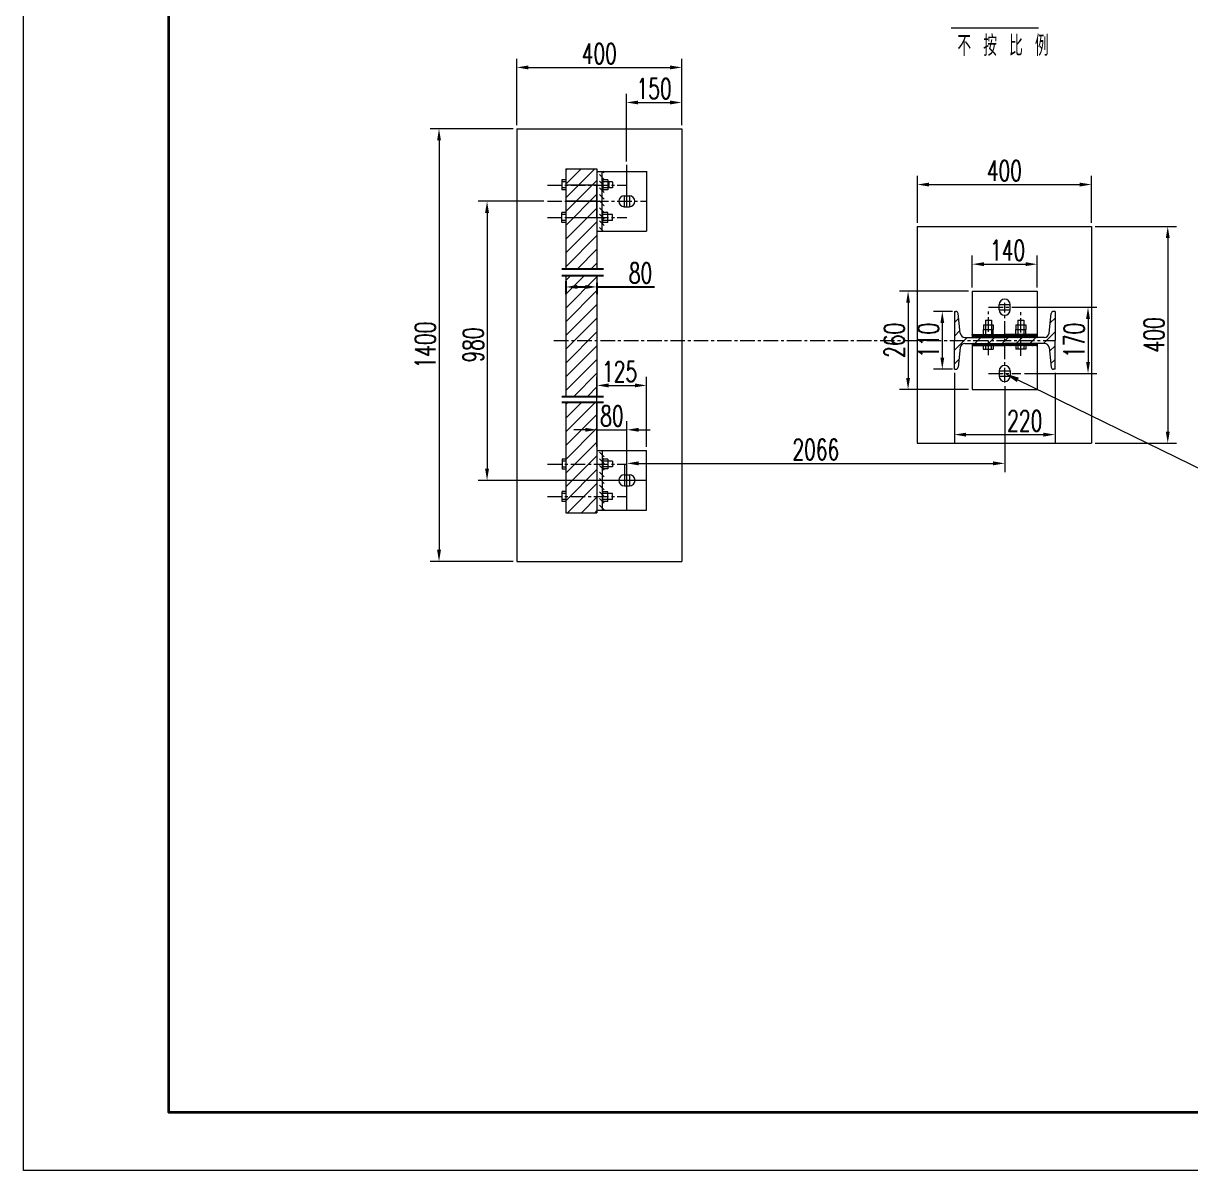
# Model space of a CAD drawing. Header units: millimetres. Extents: x 3265 to 3871, y 967 to 1387.
# Drawn here: x 3265.2 to 3465.6, y 967.1 to 1164 of the extents above; entities that cross this region are included whole.
import ezdxf

# ---------------------------------------------------------------- set-up
doc = ezdxf.new("R2010")
doc.units = ezdxf.units.MM
doc.linetypes.add('CENTERX2', pattern=[4, 2.5, -0.5, 0.5, -0.5])
doc.linetypes.add('DIVIDE', pattern=[31.75, 12.7, -6.35, 0, -6.35, 0, -6.35])
doc.layers.get('DEFPOINTS').update_dxf_attribs({"lineweight": 18})
for name, color, linetype, lineweight, true_color in [('1', 1, 'Continuous', 18, 0xff0000), ('2', 2, 'Continuous', 18, 0xffff00), ('3', 3, 'CENTERX2', 18, 0x00ff00)]:
    doc.layers.add(name, color=color, linetype=linetype, lineweight=lineweight, true_color=true_color)
doc.layers.add('6', color=8, linetype='Continuous')
doc.layers.add('中心线', color=2, linetype='Continuous', lineweight=25)
doc.layers.add('粗实线层', color=7, linetype='Continuous', lineweight=35)
doc.styles.add('HZ', font='txt.shx', dxfattribs={"width": 0.67, "bigfont": 'hztxt.shx'})
doc.styles.get("Standard").update_dxf_attribs({"font": 'arial.ttf'})
doc.dimstyles.new('ISO-25', dxfattribs={"dimtxt": 2.5, "dimasz": 2.5, "dimexe": 1.25, "dimexo": 0.625, "dimtad": 1, "dimtxsty": 'Standard', "dimcen": 2.5, "dimadec": 0, "dimazin": 0, "dimtfac": 1, "dimtmove": 0, "dimatfit": 3, "dimfxl": 0, "dimarcsym": 0})
doc.dimstyles.new('STANDARD$0', dxfattribs={"dimtxt": 3.5, "dimasz": 2.5, "dimexe": 1.25, "dimexo": 0.625, "dimtad": 1, "dimdec": 4, "dimdsep": 46, "dimtxsty": 'HZ', "dimcen": 2.5, "dimdle": 5, "dimadec": 0, "dimazin": 0, "dimtfac": 1, "dimtmove": 0, "dimatfit": 3, "dimfxl": 0, "dimtolj": 1, "dimlwd": -1, "dimlwe": -1, "dimarcsym": 0})

# ---------------------------------------------------------------- blocks, each defined once
blk = doc.blocks.new('*D32')
at = {"layer": '2', "color": 0, "transparency": 16777216}
for p, q in [((3418.71, 1129.72), (3418.71, 1137.8)), ((3420.71, 1136.3), (3446.6, 1136.3)), ((3448.6, 1129.72), (3448.6, 1137.8))]:
    blk.add_line(p, q, dxfattribs=at)
for points in [[(3420.71, 1136.63), (3420.71, 1135.96), (3418.71, 1136.3)], [(3446.6, 1136.63), (3446.6, 1135.96), (3448.6, 1136.3)]]:
    blk.add_solid(points, dxfattribs=at)
at = {"layer": 'DEFPOINTS', "color": 0, "transparency": 16777216}
for p in [(3448.6, 1136.3), (3418.71, 1129.1), (3448.6, 1129.1)]:
    blk.add_point(p, dxfattribs=at)
at = {"layer": '2', "color": 0, "transparency": 16777216, "insert": (3433.65, 1138.67), "char_height": 3.5, "attachment_point": 5, "style": 'HZ'}
blk.add_mtext('\\A1;400', dxfattribs=at)
blk = doc.blocks.new('*D33')
at = {"layer": '2', "color": 0, "lineweight": -2, "transparency": 16777216}
for p, q in [((3358.36, 1119.73), (3358.36, 1117.47)), ((3360.36, 1118.72), (3361.71, 1118.72)), ((3363.71, 1119.41), (3363.71, 1117.47)), ((3363.71, 1118.72), (3373.57, 1118.72))]:
    blk.add_line(p, q, dxfattribs=at)
at = {"layer": '2', "color": 0, "transparency": 16777216}
for points in [[(3360.36, 1119.06), (3360.36, 1118.39), (3358.36, 1118.72)], [(3361.71, 1119.06), (3361.71, 1118.39), (3363.71, 1118.72)]]:
    blk.add_solid(points, dxfattribs=at)
at = {"layer": 'DEFPOINTS', "color": 0, "transparency": 16777216}
for p in [(3358.36, 1120.35), (3363.71, 1120.04), (3363.71, 1118.72)]:
    blk.add_point(p, dxfattribs=at)
at = {"layer": '2', "color": 2, "transparency": 16777216, "insert": (3371.19, 1121.1), "char_height": 3.5, "attachment_point": 5, "style": 'HZ'}
blk.add_mtext('80', dxfattribs=at)
blk = doc.blocks.new('*D34')
at = {"layer": '2', "color": 0, "transparency": 16777216}
for p, q in [((3449.22, 1129.1), (3463.2, 1129.1)), ((3461.7, 1127.1), (3461.7, 1093.89)), ((3449.22, 1091.89), (3463.2, 1091.89))]:
    blk.add_line(p, q, dxfattribs=at)
for points in [[(3461.37, 1127.1), (3462.04, 1127.1), (3461.7, 1129.1)], [(3461.37, 1093.89), (3462.04, 1093.89), (3461.7, 1091.89)]]:
    blk.add_solid(points, dxfattribs=at)
at = {"layer": 'DEFPOINTS', "color": 0, "transparency": 16777216}
for p in [(3448.6, 1129.1), (3448.6, 1091.89), (3461.7, 1091.89)]:
    blk.add_point(p, dxfattribs=at)
at = {"layer": '2', "color": 0, "transparency": 16777216, "insert": (3459.33, 1110.5), "char_height": 3.5, "attachment_point": 5, "rotation": 90, "style": 'HZ'}
blk.add_mtext('\\A1;400', dxfattribs=at)
blk = doc.blocks.new('*D35')
at = {"layer": '2', "color": 0, "transparency": 16777216}
for p, q in [((3349.94, 1146.5), (3349.94, 1157.9)), ((3351.94, 1156.4), (3376.26, 1156.4)), ((3378.26, 1146.5), (3378.26, 1157.9))]:
    blk.add_line(p, q, dxfattribs=at)
for points in [[(3351.94, 1156.73), (3351.94, 1156.06), (3349.94, 1156.4)], [(3376.26, 1156.73), (3376.26, 1156.06), (3378.26, 1156.4)]]:
    blk.add_solid(points, dxfattribs=at)
at = {"layer": 'DEFPOINTS', "color": 0, "transparency": 16777216}
for p in [(3378.26, 1156.4), (3349.94, 1145.87), (3378.26, 1145.87)]:
    blk.add_point(p, dxfattribs=at)
at = {"layer": '2', "color": 0, "transparency": 16777216, "insert": (3364.1, 1158.77), "char_height": 3.5, "attachment_point": 5, "style": 'HZ'}
blk.add_mtext('\\A1;400', dxfattribs=at)
blk = doc.blocks.new('*D36')
at = {"layer": '2', "color": 0, "transparency": 16777216}
for p, q in [((3368.77, 1140.28), (3368.77, 1151.88)), ((3370.77, 1150.38), (3376.26, 1150.38)), ((3378.26, 1146.5), (3378.26, 1151.88))]:
    blk.add_line(p, q, dxfattribs=at)
for points in [[(3370.77, 1150.71), (3370.77, 1150.05), (3368.77, 1150.38)], [(3376.26, 1150.71), (3376.26, 1150.05), (3378.26, 1150.38)]]:
    blk.add_solid(points, dxfattribs=at)
at = {"layer": 'DEFPOINTS', "color": 0, "transparency": 16777216}
for p in [(3378.26, 1150.38), (3378.26, 1145.87), (3368.77, 1139.66)]:
    blk.add_point(p, dxfattribs=at)
at = {"layer": '2', "color": 0, "transparency": 16777216, "insert": (3373.52, 1152.75), "char_height": 3.5, "attachment_point": 5, "style": 'HZ'}
blk.add_mtext('\\A1;150', dxfattribs=at)
blk = doc.blocks.new('*D37')
at = {"layer": '2', "color": 0, "transparency": 16777216}
for p, q in [((3349.32, 1145.87), (3335.09, 1145.87)), ((3336.59, 1143.87), (3336.59, 1073.62)), ((3349.32, 1071.62), (3335.09, 1071.62))]:
    blk.add_line(p, q, dxfattribs=at)
for points in [[(3336.26, 1143.87), (3336.93, 1143.87), (3336.59, 1145.87)], [(3336.26, 1073.62), (3336.93, 1073.62), (3336.59, 1071.62)]]:
    blk.add_solid(points, dxfattribs=at)
at = {"layer": 'DEFPOINTS', "color": 0, "transparency": 16777216}
for p in [(3349.94, 1145.87), (3336.59, 1071.62), (3349.94, 1071.62)]:
    blk.add_point(p, dxfattribs=at)
at = {"layer": '2', "color": 0, "transparency": 16777216, "insert": (3334.22, 1108.75), "char_height": 3.5, "attachment_point": 5, "rotation": 90, "style": 'HZ'}
blk.add_mtext('\\A1;1400', dxfattribs=at)
blk = doc.blocks.new('*D38')
at = {"layer": '2', "color": 0, "transparency": 16777216}
for p, q in [((3363.71, 1091.35), (3363.71, 1103.32)), ((3372.22, 1091.29), (3372.22, 1103.32)), ((3365.71, 1101.82), (3370.22, 1101.82))]:
    blk.add_line(p, q, dxfattribs=at)
for points in [[(3365.71, 1102.16), (3365.71, 1101.49), (3363.71, 1101.82)], [(3370.22, 1102.16), (3370.22, 1101.49), (3372.22, 1101.82)]]:
    blk.add_solid(points, dxfattribs=at)
at = {"layer": 'DEFPOINTS', "color": 0, "transparency": 16777216}
for p in [(3372.22, 1101.82), (3363.71, 1090.72), (3372.22, 1090.67)]:
    blk.add_point(p, dxfattribs=at)
at = {"layer": '2', "color": 0, "transparency": 16777216, "insert": (3367.59, 1104.2), "char_height": 3.5, "attachment_point": 5, "style": 'HZ'}
blk.add_mtext('\\A1;125', dxfattribs=at)
blk = doc.blocks.new('*D39')
at = {"layer": '2', "color": 0, "transparency": 16777216}
for p, q in [((3361.71, 1094.21), (3359.71, 1094.21)), ((3363.71, 1091.29), (3363.71, 1095.71)), ((3363.71, 1094.21), (3368.85, 1094.21)), ((3368.85, 1088.94), (3368.85, 1095.71)), ((3370.85, 1094.21), (3372.85, 1094.21))]:
    blk.add_line(p, q, dxfattribs=at)
for points in [[(3361.71, 1094.54), (3361.71, 1093.88), (3363.71, 1094.21)], [(3370.85, 1094.54), (3370.85, 1093.88), (3368.85, 1094.21)]]:
    blk.add_solid(points, dxfattribs=at)
at = {"layer": 'DEFPOINTS', "color": 0, "transparency": 16777216}
for p in [(3368.85, 1094.21), (3363.71, 1090.67), (3368.85, 1088.31)]:
    blk.add_point(p, dxfattribs=at)
at = {"layer": '2', "color": 0, "transparency": 16777216, "insert": (3366.28, 1096.58), "char_height": 3.5, "attachment_point": 5, "style": 'HZ'}
blk.add_mtext('\\A1;80', dxfattribs=at)
blk = doc.blocks.new('*D40')
at = {"layer": '2', "color": 0, "transparency": 16777216}
for p, q in [((3428.14, 1118.64), (3428.14, 1124.13)), ((3430.14, 1122.63), (3437.28, 1122.63)), ((3439.28, 1118.64), (3439.28, 1124.13))]:
    blk.add_line(p, q, dxfattribs=at)
for points in [[(3430.14, 1122.97), (3430.14, 1122.3), (3428.14, 1122.63)], [(3437.28, 1122.97), (3437.28, 1122.3), (3439.28, 1122.63)]]:
    blk.add_solid(points, dxfattribs=at)
at = {"layer": 'DEFPOINTS', "color": 0, "transparency": 16777216}
for p in [(3439.28, 1122.63), (3428.14, 1118.01), (3439.28, 1118.01)]:
    blk.add_point(p, dxfattribs=at)
at = {"layer": '2', "color": 0, "transparency": 16777216, "insert": (3434.2, 1125.01), "char_height": 3.5, "attachment_point": 5, "style": 'HZ'}
blk.add_mtext('\\A1;140', dxfattribs=at)
blk = doc.blocks.new('*D41')
at = {"layer": '2', "color": 0, "transparency": 16777216}
for p, q in [((3425.07, 1103.97), (3425.07, 1091.88)), ((3442.35, 1103.97), (3442.35, 1091.88)), ((3427.07, 1093.38), (3440.35, 1093.38))]:
    blk.add_line(p, q, dxfattribs=at)
for points in [[(3427.07, 1093.71), (3427.07, 1093.04), (3425.07, 1093.38)], [(3440.35, 1093.71), (3440.35, 1093.04), (3442.35, 1093.38)]]:
    blk.add_solid(points, dxfattribs=at)
at = {"layer": 'DEFPOINTS', "color": 0, "transparency": 16777216}
for p in [(3425.07, 1104.6), (3442.35, 1104.6), (3442.35, 1093.38)]:
    blk.add_point(p, dxfattribs=at)
at = {"layer": '2', "color": 0, "transparency": 16777216, "insert": (3437.16, 1095.75), "char_height": 3.5, "attachment_point": 5, "style": 'HZ'}
blk.add_mtext('\\A1;220', dxfattribs=at)
blk = doc.blocks.new('*D42')
at = {"layer": '2', "color": 0, "transparency": 16777216}
for p, q in [((3424.75, 1114.52), (3421.5, 1114.52)), ((3423, 1112.52), (3423, 1106.6)), ((3424.75, 1104.6), (3421.5, 1104.6))]:
    blk.add_line(p, q, dxfattribs=at)
for points in [[(3422.67, 1112.52), (3423.33, 1112.52), (3423, 1114.52)], [(3422.67, 1106.6), (3423.33, 1106.6), (3423, 1104.6)]]:
    blk.add_solid(points, dxfattribs=at)
at = {"layer": 'DEFPOINTS', "color": 0, "transparency": 16777216}
for p in [(3425.38, 1114.52), (3423, 1104.6), (3425.38, 1104.6)]:
    blk.add_point(p, dxfattribs=at)
at = {"layer": '2', "color": 0, "transparency": 16777216, "insert": (3420.63, 1109.56), "char_height": 3.5, "attachment_point": 5, "rotation": 90, "style": 'HZ'}
blk.add_mtext('\\A1;110', dxfattribs=at)
blk = doc.blocks.new('*D29')
at = {"layer": '2', "color": 0, "transparency": 16777216}
for p, q in [((3354.57, 1133.43), (3343.34, 1133.43)), ((3344.84, 1131.43), (3344.84, 1087.53)), ((3371.6, 1085.53), (3343.34, 1085.53))]:
    blk.add_line(p, q, dxfattribs=at)
for points in [[(3344.5, 1131.43), (3345.17, 1131.43), (3344.84, 1133.43)], [(3344.5, 1087.53), (3345.17, 1087.53), (3344.84, 1085.53)]]:
    blk.add_solid(points, dxfattribs=at)
at = {"layer": 'DEFPOINTS', "color": 0, "transparency": 16777216}
for p in [(3355.2, 1133.43), (3344.84, 1085.53), (3372.22, 1085.53)]:
    blk.add_point(p, dxfattribs=at)
at = {"layer": '2', "color": 0, "transparency": 16777216, "insert": (3342.46, 1108.76), "char_height": 3.5, "attachment_point": 5, "rotation": 90, "style": 'HZ'}
blk.add_mtext('\\A1;980', dxfattribs=at)
blk = doc.blocks.new('*X2')
at = {"color": 0}
for p, q in [((1405.11, 1142.6), (1403.21, 1144.5)), ((1405.11, 1145.25), (1404.52, 1145.84)), ((1404.72, 1140.34), (1403.21, 1141.84)), ((1405.11, 1137.3), (1403.21, 1139.19)), ((1405.11, 1139.95), (1404.72, 1140.34)), ((1405.11, 1134.65), (1403.21, 1136.54)), ((1403.27, 1133.84), (1403.21, 1133.89)), ((1405.11, 1129.34), (1403.21, 1131.24)), ((1405.11, 1132), (1403.27, 1133.84)), ((1404.46, 1127.34), (1403.21, 1128.59)), ((1405.11, 1124.04), (1403.21, 1125.93)), ((1405.11, 1126.69), (1404.46, 1127.34)), ((1404.66, 1121.84), (1403.21, 1123.28)), ((1405.11, 1031.23), (1403.21, 1033.13)), ((1405.11, 1028.58), (1403.21, 1030.48)), ((1405.11, 1025.93), (1403.21, 1027.82)), ((1405.11, 1023.28), (1403.21, 1025.17)), ((1403.9, 1021.84), (1403.21, 1022.52)), ((1405.11, 1020.63), (1403.9, 1021.84)), ((1405.11, 1017.98), (1403.21, 1019.87)), ((1405.09, 1015.34), (1403.21, 1017.22)), ((1405.11, 1012.67), (1403.21, 1014.57)), ((1405.11, 1015.32), (1405.09, 1015.34)), ((1405.11, 1010.02), (1403.21, 1011.91))]:
    blk.add_line(p, q, dxfattribs=at)

msp = doc.modelspace()

# ---------------------------------------------------------------- hatches: boundary and pattern name
at = {"layer": '2'}
h = msp.add_hatch(dxfattribs=at)
h.set_pattern_fill('ANSI31', color=256, scale=13.365, style=0)
h.set_pattern_definition([(45, (3153.5656, -167.0428), (-1.1813103, 1.1813103), [])])
h.paths.add_polyline_path([(3363.70764, 1138.99441), (3358.36323, 1138.99441), (3358.36323, 1136.21449), (3363.70764, 1136.21449)])
h.paths.add_polyline_path([(3363.70764, 1136.21449), (3358.36323, 1136.21449), (3358.36323, 1133.43457), (3363.70764, 1133.43457)])
h.paths.add_polyline_path([(3363.70764, 1133.43457), (3358.36323, 1133.43457), (3358.36323, 1130.65465), (3363.70764, 1130.65465)])
h.paths.add_polyline_path([(3363.70764, 1130.65465), (3358.36323, 1130.65465), (3358.36323, 1121.81805), (3363.70764, 1121.81805)])
h.paths.add_polyline_path([(3363.70764, 1120.68964), (3358.36323, 1120.68964), (3358.36323, 1110.6934), (3358.36323, 1109.5572), (3363.70764, 1109.5572)])
h.paths.add_polyline_path([(3363.70764, 1109.5572), (3358.36323, 1109.5572), (3358.36323, 1108.73505), (3358.36323, 1099.94485), (3363.70764, 1099.94485)])
h.paths.add_polyline_path([(3363.70764, 1098.94715), (3358.36323, 1098.94715), (3358.36323, 1088.31433), (3363.70764, 1088.31433)])
h.paths.add_polyline_path([(3363.70764, 1088.31433), (3358.36323, 1088.31433), (3358.36323, 1085.53441), (3363.70764, 1085.53441)])
h.paths.add_polyline_path([(3363.70764, 1085.53441), (3358.36323, 1085.53441), (3358.36323, 1082.75449), (3363.70764, 1082.75449)])
h.paths.add_polyline_path([(3363.70764, 1082.75449), (3358.36323, 1082.75449), (3358.36323, 1079.97457), (3363.70764, 1079.97457)])
h = msp.add_hatch(dxfattribs=at)
h.set_pattern_fill('ANSI31', color=256, scale=13.365, style=0)
h.set_pattern_definition([(45, (3154.2384, -167.0428), (-1.1813103, 1.1813103), [])])
h.paths.add_polyline_path([(3425.72363, 1114.15446, 0.383864035), (3425.31956, 1114.51829), (3425.06602, 1114.51829), (3425.06602, 1109.5572), (3430.92306, 1109.5572), (3430.92306, 1110.07042), (3430.0459, 1110.07042), (3426.88454, 1110.07042, -0.383864035), (3426.0764, 1110.79807)])
h.paths.add_polyline_path([(3426.88454, 1109.04399), (3430.92306, 1109.04399), (3430.92306, 1109.5572), (3425.06602, 1109.5572), (3425.06602, 1104.59611), (3425.31956, 1104.59611, 0.383864035), (3425.72363, 1104.95994), (3426.0764, 1108.31633, -0.383864035)])
h.paths.add_polyline_path([(3433.70872, 1110.07042), (3433.70298, 1110.07042), (3430.92306, 1110.07042), (3430.92306, 1109.5572), (3433.70872, 1109.5572)])
h.paths.add_polyline_path([(3433.70872, 1109.5572), (3430.92306, 1109.5572), (3430.92306, 1109.04399), (3433.70872, 1109.04399)])
h.paths.add_polyline_path([(3436.4829, 1109.5572), (3433.70872, 1109.5572), (3433.70872, 1109.04399), (3436.4829, 1109.04399)])
h.paths.add_polyline_path([(3436.4829, 1110.07042), (3435.60574, 1110.07042), (3433.70872, 1110.07042), (3433.70872, 1109.5572), (3436.4829, 1109.5572)])
h.paths.add_polyline_path([(3442.35142, 1114.51829), (3442.09788, 1114.51829, 0.383864035), (3441.69381, 1114.15446), (3441.34104, 1110.79807, -0.383864035), (3440.5329, 1110.07042), (3436.4829, 1110.07042), (3436.4829, 1109.5572), (3442.35142, 1109.5572)])
h.paths.add_polyline_path([(3442.35142, 1109.5572), (3436.4829, 1109.5572), (3436.4829, 1109.04399), (3440.5329, 1109.04399, -0.383864035), (3441.34104, 1108.31633), (3441.69381, 1104.95994, 0.383864035), (3442.09788, 1104.59611), (3442.35142, 1104.59611)])
at = {"layer": '中心线'}
h = msp.add_hatch(dxfattribs=at)
h.set_pattern_fill('ANSI31', color=256, scale=0.891, style=0)
h.set_pattern_definition([(45, (6693.15777, 2903.9429), (-0.0787540178, 0.0787540178), [])])
h.paths.add_polyline_path([(3430.92306, 1110.58363), (3428.13997, 1110.58363), (3428.13997, 1110.07042), (3430.92306, 1110.07042)])
h.paths.add_polyline_path([(3433.70872, 1110.58363), (3433.68118, 1110.58363), (3430.92306, 1110.58363), (3430.92306, 1110.07042), (3433.70872, 1110.07042)])
h.paths.add_polyline_path([(3430.92306, 1109.04399), (3428.13997, 1109.04399), (3428.13997, 1108.69857), (3430.92306, 1108.69857)])
h.paths.add_polyline_path([(3433.70872, 1109.04399), (3430.92306, 1109.04399), (3430.92306, 1108.69857), (3433.70872, 1108.69857)])
h = msp.add_hatch(dxfattribs=at)
h.set_pattern_fill('ANSI31', color=256, scale=0.891, style=0)
h.set_pattern_definition([(45, (6698.72652, 2903.9429), (-0.0787540178, 0.0787540178), [])])
h.paths.add_polyline_path([(3436.49181, 1110.58363), (3433.70872, 1110.58363), (3433.70872, 1110.07042), (3436.49181, 1110.07042)])
h.paths.add_polyline_path([(3439.27747, 1110.58363), (3439.24993, 1110.58363), (3436.49181, 1110.58363), (3436.49181, 1110.07042), (3439.27747, 1110.07042)])
h.paths.add_polyline_path([(3436.49181, 1109.04399), (3433.70872, 1109.04399), (3433.70872, 1108.69857), (3436.49181, 1108.69857)])
h.paths.add_polyline_path([(3439.27747, 1109.04399), (3436.49181, 1109.04399), (3436.49181, 1108.69857), (3439.27747, 1108.69857)])

# ---------------------------------------------------------------- linework, layer by layer
at = {"layer": '1'}
for p, q in [((3349.94287, 1145.87177), (3378.26415, 1145.87177)), ((3349.94287, 1145.87177), (3349.94287, 1071.62123)), ((3378.26415, 1145.87177), (3378.26415, 1071.62123)), ((3358.36323, 1138.99441), (3358.36323, 1121.81805)), ((3358.36323, 1138.99441), (3363.70764, 1138.99441)), ((3363.70764, 1138.99441), (3363.70764, 1121.81805)), ((3363.70764, 1138.55817), (3372.22014, 1138.55817)), ((3364.57669, 1128.30241), (3364.57669, 1138.56673)), ((3372.22014, 1138.56673), (3372.22014, 1128.30241)), ((3364.73814, 1137.26272), (3364.73814, 1135.20985)), ((3365.75831, 1136.7495), (3365.75831, 1135.72307)), ((3366.36332, 1136.7495), (3366.36332, 1135.72307)), ((3368.3891, 1134.36972), (3369.2801, 1134.36972)), ((3368.40687, 1132.49941), (3369.29787, 1132.49941)), ((3364.73814, 1129.60642), (3364.73814, 1131.65928)), ((3366.36332, 1130.11963), (3366.36332, 1131.14606)), ((3363.70764, 1128.30241), (3372.22014, 1128.30241)), ((3418.70597, 1129.09965), (3448.59569, 1129.09965)), ((3418.70597, 1129.09965), (3418.70597, 1091.89133)), ((3448.59569, 1129.09965), (3448.59569, 1091.89133)), ((3358.36323, 1120.68964), (3358.36323, 1110.6934)), ((3363.70764, 1120.68964), (3363.70764, 1109.5572)), ((3428.13997, 1118.01025), (3428.13997, 1110.07042)), ((3428.13997, 1118.01025), (3439.27747, 1118.01025)), ((3439.27747, 1118.01025), (3439.27747, 1110.07042)), ((3425.06602, 1114.51829), (3425.06602, 1109.5572)), ((3425.06602, 1114.51829), (3425.31956, 1114.51829)), ((3432.76782, 1114.80199), (3432.76782, 1115.69299)), ((3434.63814, 1114.80199), (3434.63814, 1115.69299)), ((3442.35142, 1114.51829), (3442.09788, 1114.51829)), ((3442.35142, 1114.51829), (3442.35142, 1109.5572)), ((3426.0764, 1110.79807), (3425.72363, 1114.15446)), ((3430.38805, 1113.02141), (3431.41448, 1113.02141)), ((3435.94789, 1113.02141), (3436.97432, 1113.02141)), ((3441.34104, 1110.79807), (3441.69381, 1114.15446)), ((3358.36323, 1110.6934), (3358.36323, 1108.73505)), ((3428.13997, 1110.58363), (3433.68118, 1110.58363)), ((3430.0459, 1111.39623), (3431.75662, 1111.39623)), ((3439.27747, 1110.58363), (3433.68118, 1110.58363)), ((3435.60574, 1111.39623), (3437.31646, 1111.39623)), ((3358.36323, 1108.9114), (3358.36323, 1099.94485)), ((3363.70764, 1109.5572), (3363.70764, 1099.94485)), ((3425.06602, 1104.59611), (3425.06602, 1109.5572)), ((3426.0764, 1108.31633), (3425.72363, 1104.95994)), ((3426.88454, 1110.07042), (3433.70298, 1110.07042)), ((3426.88454, 1109.04399), (3433.70298, 1109.04399)), ((3428.13997, 1109.04399), (3428.13997, 1101.10416)), ((3428.13997, 1108.69857), (3433.70298, 1108.69857)), ((3440.5329, 1110.07042), (3433.70298, 1110.07042)), ((3440.5329, 1109.04399), (3433.70298, 1109.04399)), ((3439.27747, 1108.69857), (3433.70298, 1108.69857)), ((3439.27747, 1109.04399), (3439.27747, 1101.10416)), ((3441.34104, 1108.31633), (3441.69381, 1104.95994)), ((3442.35142, 1104.59611), (3442.35142, 1109.5572)), ((3425.06602, 1104.59611), (3425.31956, 1104.59611)), ((3432.76782, 1104.31242), (3432.76782, 1103.42142)), ((3434.63814, 1104.31242), (3434.63814, 1103.42142)), ((3442.35142, 1104.59611), (3442.09788, 1104.59611)), ((3428.13997, 1101.10416), (3439.27747, 1101.10416)), ((3358.36323, 1098.94715), (3358.36323, 1079.97457)), ((3363.70764, 1098.94715), (3363.70764, 1079.97457)), ((3363.70764, 1090.66657), (3372.22014, 1090.66657)), ((3364.57669, 1090.66657), (3364.57669, 1080.40225)), ((3372.22014, 1080.40225), (3372.22014, 1090.66657)), ((3418.70597, 1091.89133), (3448.59569, 1091.89133)), ((3364.73814, 1089.36256), (3364.73814, 1087.30969)), ((3366.36332, 1088.84934), (3366.36332, 1087.82291)), ((3368.40687, 1086.46956), (3369.29787, 1086.46956)), ((3368.40687, 1084.59925), (3369.29787, 1084.59925)), ((3364.73814, 1081.70626), (3364.73814, 1083.75912)), ((3366.36332, 1082.21947), (3366.36332, 1083.2459)), ((3363.70764, 1080.40225), (3372.22014, 1080.40225)), ((3358.36323, 1079.97457), (3363.70764, 1079.97457)), ((3349.94287, 1071.62123), (3378.26415, 1071.62123))]:
    msp.add_line(p, q, dxfattribs=at)
at = {"layer": '1', "color": 1}
for p, q in [((3357.67482, 1137.08425), (3357.67482, 1135.37353)), ((3364.73814, 1137.26272), (3364.56707, 1137.26272)), ((3365.55073, 1137.09164), (3365.55073, 1135.38092)), ((3364.73814, 1135.20985), (3364.56707, 1135.20985)), ((3357.67482, 1129.78488), (3357.67482, 1131.4956)), ((3364.73814, 1131.65928), (3364.56707, 1131.65928)), ((3365.55073, 1129.77749), (3365.55073, 1131.48821)), ((3364.73814, 1129.60642), (3364.56707, 1129.60642)), ((3430.0459, 1112.20882), (3431.75662, 1112.20882)), ((3430.0459, 1110.58363), (3431.75662, 1110.58363)), ((3435.60574, 1112.20882), (3437.31646, 1112.20882)), ((3435.60574, 1110.58363), (3437.31646, 1110.58363)), ((3430.03994, 1108.03149), (3431.75066, 1108.03149)), ((3437.33931, 1108.03149), (3435.62859, 1108.03149)), ((3357.73428, 1089.18409), (3357.73428, 1087.47337)), ((3364.73814, 1089.36256), (3364.56707, 1089.36256)), ((3365.55073, 1089.19148), (3365.55073, 1087.48076)), ((3364.73814, 1087.30969), (3364.56707, 1087.30969)), ((3357.73428, 1081.88472), (3357.73428, 1083.59544)), ((3364.73814, 1083.75912), (3364.56707, 1083.75912)), ((3365.55073, 1081.87733), (3365.55073, 1083.58805)), ((3364.73814, 1081.70626), (3364.56707, 1081.70626))]:
    msp.add_line(p, q, dxfattribs=at)
at = {"layer": '1'}
for centre, radius, start, end in [((3368.3891, 1133.42883), 0.9409, 90, 270), ((3369.2801, 1133.42883), 0.9409, 270, 90), ((3433.70872, 1115.69299), 0.9409, 0, 180), ((3425.31956, 1114.11199), 0.4063, 6, 90), ((3433.70872, 1114.80199), 0.9409, 180, 0), ((3442.09788, 1114.11199), 0.4063, 90, 174), ((3426.88454, 1110.88301), 0.81259, 186, 270), ((3440.5329, 1110.88301), 0.81259, 270, 354), ((3426.88454, 1108.23139), 0.81259, 90, 174), ((3440.5329, 1108.23139), 0.81259, 6, 90), ((3425.31956, 1105.00241), 0.4063, 270, 354), ((3433.70872, 1104.31242), 0.9409, 0, 180), ((3442.09788, 1105.00241), 0.4063, 186, 270), ((3433.70872, 1103.42142), 0.9409, 180, 0), ((3368.40687, 1085.52867), 0.9409, 90, 270), ((3369.29787, 1085.52867), 0.9409, 270, 90)]:
    msp.add_arc(centre, radius, start, end, dxfattribs=at)
at = {"layer": '2'}
for p, q in [((3424.53448, 1163.20876), (3439.53065, 1163.20876)), ((3368.76724, 1139.65632), (3368.76724, 1132.49941)), ((3427.51497, 1118.01025), (3415.62166, 1118.01025)), ((3417.12166, 1116.01025), (3417.12166, 1103.10416)), ((3435.26314, 1115.24749), (3449.51014, 1115.24749)), ((3448.01014, 1113.24749), (3448.01014, 1105.86692)), ((3435.96288, 1102.78583), (3468.06419, 1087.12837)), ((3437.1079, 1103.86692), (3449.51014, 1103.86692)), ((3427.51497, 1101.10416), (3415.62166, 1101.10416)), ((3433.70872, 1101.7137), (3433.70872, 1086.94553)), ((3368.85237, 1081.02725), (3368.85237, 1089.94553)), ((3370.85237, 1088.44553), (3431.70872, 1088.44553))]:
    msp.add_line(p, q, dxfattribs=at)
at = {"layer": '2', "color": 1, "lineweight": 0}
for p, q in [((3358.36323, 1136.21449), (3358.36323, 1133.43457)), ((3363.70764, 1133.43457), (3363.70764, 1136.21449)), ((3358.36323, 1133.43457), (3358.36323, 1130.65465)), ((3363.70764, 1130.65465), (3363.70764, 1133.43457))]:
    msp.add_line(p, q, dxfattribs=at)
at = {"layer": '2', "color": 3, "lineweight": 0}
for p, q in [((3363.70764, 1136.21449), (3358.36323, 1136.21449)), ((3363.70764, 1133.43457), (3358.36323, 1133.43457)), ((3358.36323, 1133.43457), (3363.70764, 1133.43457)), ((3358.36323, 1130.65465), (3363.70764, 1130.65465))]:
    msp.add_line(p, q, dxfattribs=at)
at = {"layer": '2', "ltscale": 0.5}
msp.add_lwpolyline([(3265.22894, 1387.0587), (3859.22894, 1387.0587), (3859.22894, 967.0587), (3265.22894, 967.0587)], close=True, dxfattribs=at)
at = {"layer": '2'}
for points in [[(3416.78833, 1116.01025), (3417.455, 1116.01025), (3417.12166, 1118.01025)], [(3447.67681, 1113.24749), (3448.34348, 1113.24749), (3448.01014, 1115.24749)], [(3447.67681, 1105.86692), (3448.34348, 1105.86692), (3448.01014, 1103.86692)], [(3416.78833, 1103.10416), (3417.455, 1103.10416), (3417.12166, 1101.10416)], [(3436.14306, 1103.16152), (3435.7827, 1102.41014), (3433.70872, 1103.86692)], [(3370.85237, 1088.77886), (3370.85237, 1088.11219), (3368.85237, 1088.44553)], [(3431.70872, 1088.77886), (3431.70872, 1088.11219), (3433.70872, 1088.44553)]]:
    msp.add_solid(points, dxfattribs=at)
at = {"layer": '3', "color": 1}
for p, q in [((3358.31634, 1137.08425), (3357.67482, 1137.08425)), ((3358.31634, 1136.73884), (3357.67664, 1136.73884)), ((3365.55073, 1137.09164), (3364.73814, 1137.09164)), ((3366.36332, 1136.7495), (3364.73814, 1136.7495)), ((3358.31634, 1135.37353), (3357.67482, 1135.37353)), ((3358.31634, 1135.71241), (3357.67664, 1135.71241)), ((3366.36332, 1135.72307), (3364.73814, 1135.72307)), ((3365.55073, 1135.38092), (3364.73814, 1135.38092)), ((3358.31634, 1131.4956), (3357.67482, 1131.4956)), ((3358.31634, 1131.15672), (3357.67664, 1131.15672)), ((3365.55073, 1131.48821), (3364.73814, 1131.48821)), ((3366.36332, 1131.14606), (3364.73814, 1131.14606)), ((3358.31634, 1129.78488), (3357.67482, 1129.78488)), ((3358.31634, 1130.13029), (3357.67664, 1130.13029)), ((3366.36332, 1130.11963), (3364.73814, 1130.11963)), ((3365.55073, 1129.77749), (3364.73814, 1129.77749)), ((3430.38805, 1113.02141), (3430.38805, 1110.58363)), ((3431.41448, 1113.02141), (3431.41448, 1110.58363)), ((3435.94789, 1113.02141), (3435.94789, 1110.58363)), ((3436.97432, 1113.02141), (3436.97432, 1110.58363)), ((3430.0459, 1112.20882), (3430.0459, 1111.39623)), ((3430.0459, 1110.58363), (3430.0459, 1111.39623)), ((3431.75662, 1112.20882), (3431.75662, 1111.39623)), ((3431.75662, 1110.58363), (3431.75662, 1111.39623)), ((3435.60574, 1112.20882), (3435.60574, 1111.39623)), ((3435.60574, 1110.58363), (3435.60574, 1111.39623)), ((3437.31646, 1112.20882), (3437.31646, 1111.39623)), ((3437.31646, 1110.58363), (3437.31646, 1111.39623)), ((3430.03994, 1108.67301), (3430.03994, 1108.03149)), ((3430.38535, 1108.67301), (3430.38535, 1108.03331)), ((3431.41178, 1108.67301), (3431.41178, 1108.03331)), ((3431.75066, 1108.67301), (3431.75066, 1108.03149)), ((3435.62859, 1108.67301), (3435.62859, 1108.03149)), ((3435.96746, 1108.67301), (3435.96746, 1108.03331)), ((3436.9939, 1108.67301), (3436.9939, 1108.03331)), ((3437.33931, 1108.67301), (3437.33931, 1108.03149)), ((3358.3758, 1089.18409), (3357.73428, 1089.18409)), ((3358.3758, 1088.83868), (3357.7361, 1088.83868)), ((3365.55073, 1089.19148), (3364.73814, 1089.19148)), ((3366.36332, 1088.84934), (3364.73814, 1088.84934)), ((3358.3758, 1087.47337), (3357.73428, 1087.47337)), ((3358.3758, 1087.81225), (3357.7361, 1087.81225)), ((3366.36332, 1087.82291), (3364.73814, 1087.82291)), ((3365.55073, 1087.48076), (3364.73814, 1087.48076)), ((3358.3758, 1083.59544), (3357.73428, 1083.59544)), ((3358.3758, 1083.25656), (3357.7361, 1083.25656)), ((3358.3758, 1082.23013), (3357.7361, 1082.23013)), ((3365.55073, 1083.58805), (3364.73814, 1083.58805)), ((3366.36332, 1083.2459), (3364.73814, 1083.2459)), ((3366.36332, 1082.21947), (3364.73814, 1082.21947)), ((3358.3758, 1081.88472), (3357.73428, 1081.88472)), ((3365.55073, 1081.87733), (3364.73814, 1081.87733))]:
    msp.add_line(p, q, dxfattribs=at)
at = {"layer": '3'}
for p, q in [((3355.1957, 1136.21449), (3368.85237, 1136.21449)), ((3355.1957, 1136.21449), (3368.85237, 1136.21449)), ((3368.3891, 1134.36972), (3368.3891, 1132.48793)), ((3369.2801, 1134.36972), (3369.2801, 1132.48793)), ((3355.1957, 1133.43457), (3372.22014, 1133.43457)), ((3355.1957, 1130.65465), (3368.85237, 1130.65465)), ((3430.92306, 1107.02689), (3430.92306, 1114.64247)), ((3430.9288, 1115.24749), (3436.48864, 1115.24749)), ((3432.76782, 1115.69299), (3434.64961, 1115.69299)), ((3432.76782, 1114.80199), (3434.64961, 1114.80199)), ((3432.76782, 1114.80199), (3434.64961, 1114.80199)), ((3433.70872, 1102.3387), (3433.70872, 1115.99537)), ((3436.4829, 1106.88304), (3436.4829, 1114.64247)), ((3356.31642, 1109.5572), (3442.35142, 1109.5572)), ((3432.76782, 1104.31242), (3434.64961, 1104.31242)), ((3432.76782, 1104.31242), (3434.64961, 1104.31242)), ((3430.9288, 1103.86692), (3436.48864, 1103.86692)), ((3432.76782, 1103.42142), (3434.64961, 1103.42142)), ((3355.1957, 1088.31433), (3368.85237, 1088.31433)), ((3368.40687, 1088.30859), (3368.40687, 1084.58777)), ((3368.85237, 1080.40225), (3368.85237, 1088.31433)), ((3368.40687, 1086.46956), (3368.40687, 1084.58777)), ((3369.29787, 1086.46956), (3369.29787, 1084.58777)), ((3355.1957, 1085.53441), (3372.22014, 1085.53441)), ((3355.1957, 1082.75449), (3368.85237, 1082.75449)), ((3355.1957, 1082.75449), (3368.85237, 1082.75449))]:
    msp.add_line(p, q, dxfattribs=at)
at = {"layer": '6', "linetype": 'DIVIDE'}
for p, q in [((3357.67482, 1121.81805), (3364.82025, 1121.81805)), ((3357.67482, 1120.68964), (3364.82025, 1120.68964)), ((3357.67482, 1099.94485), (3364.82025, 1099.94485)), ((3357.67482, 1098.94715), (3364.82025, 1098.94715))]:
    msp.add_line(p, q, dxfattribs=at)
at = {"layer": '粗实线层'}
msp.add_lwpolyline([(3849.22894, 977.0587), (3290.22894, 977.0587), (3290.22894, 1377.0587), (3849.22894, 1377.0587)], close=True, dxfattribs=at)

# ---------------------------------------------------------------- block references
at = {"layer": '2', "xscale": 0.427679999999782, "yscale": 0.427679999999782, "zscale": 0.427679999999782}
msp.add_blockref('*X2', (2764.03196, 648.51525), dxfattribs=at)

# ---------------------------------------------------------------- texts
at = {"layer": '2', "style": 'HZ', "width": 0.67}
msp.add_text('不 按 比 例', height=3.5, dxfattribs=at).set_placement((3425.5936, 1158.37662))
at = {"layer": '2', "char_height": 3.5, "attachment_point": 5, "rotation": 90, "style": 'HZ'}
for s, insert in [('260', (3414.74666, 1109.5572)), ('170', (3445.63514, 1109.5572))]:
    msp.add_mtext(s, dxfattribs=dict(at, insert=insert))
at = {"layer": '2', "insert": (3401.28054, 1090.82053), "char_height": 3.5, "attachment_point": 5, "style": 'HZ'}
msp.add_mtext('2066', dxfattribs=at)

# ---------------------------------------------------------------- dimensions: what is measured, and where the dimension line sits
at = {"layer": '2'}
for base, p1, p2, text, override, picture, middle in [((3378.26415, 1156.39669), (3349.94287, 1145.87177), (3378.26415, 1145.87177), '400', {"dimscale": 1, "dimasz": 2, "dimexe": 1.5, "dimjust": 0, "dimdec": 2, "dimtofl": 1, "dimtmove": 0, "dimatfit": 0}, '*D35', (3364.10351, 1158.77169)), ((3378.26415, 1150.37935), (3368.76724, 1139.65632), (3378.26415, 1145.87177), '150', {"dimscale": 1, "dimasz": 2, "dimexe": 1.5, "dimjust": 0, "dimdec": 2, "dimtofl": 1, "dimtmove": 0, "dimatfit": 0}, '*D36', (3373.5157, 1152.75435)), ((3448.59569, 1136.29709), (3418.70597, 1129.09965), (3448.59569, 1129.09965), '400', {"dimasz": 2, "dimexe": 1.5, "dimdec": 2, "dimatfit": 0}, '*D32', (3433.65083, 1138.67209))]:
    dim = msp.add_linear_dim(base=base, p1=p1, p2=p2, text=text, dimstyle='STANDARD$0', override=override, dxfattribs=at)
    dim.commit()
    dim.dimension.update_dxf_attribs({"geometry": picture, "text_midpoint": middle})
for base, p1, p2, text, picture, middle in [((3336.59179, 1071.62123), (3349.94287, 1145.87177), (3349.94287, 1071.62123), '1400', '*D37', (3334.21679, 1108.7465)), ((3461.70206, 1091.89133), (3448.59569, 1129.09965), (3448.59569, 1091.89133), '400', '*D34', (3459.32706, 1110.49549))]:
    dim = msp.add_linear_dim(base=base, p1=p1, p2=p2, angle=90, text=text, dimstyle='STANDARD$0', override={"dimscale": 1, "dimasz": 2, "dimexe": 1.5, "dimjust": 0, "dimdec": 2, "dimtofl": 1, "dimtmove": 0, "dimatfit": 0}, dxfattribs=at)
    dim.commit()
    dim.dimension.update_dxf_attribs({"geometry": picture, "text_midpoint": middle})
for base, p1, p2, text, picture, middle in [((3344.83662, 1085.53441), (3355.1957, 1133.43457), (3372.22014, 1085.53441), '980', '*D29', (3344.83662, 1108.76466)), ((3423.00138, 1104.59611), (3425.37524, 1114.51829), (3425.37524, 1104.59611), '110', '*D42', (3423.00138, 1109.5572))]:
    dim = msp.add_linear_dim(base=base, p1=p1, p2=p2, angle=90, text=text, dimstyle='STANDARD$0', override={"dimscale": 1, "dimasz": 2, "dimexe": 1.5, "dimjust": 0, "dimdec": 2, "dimtofl": 1, "dimtmove": 0, "dimatfit": 0}, dxfattribs=at)
    dim.commit()
    dim.dimension.update_dxf_attribs({"geometry": picture, "text_midpoint": middle, "dimtype": 160})
for base, p1, p2, text, dimstyle, override, picture, middle in [((3439.27747, 1122.63473), (3428.13997, 1118.01025), (3439.27747, 1118.01025), '140', 'STANDARD$0', {"dimscale": 1, "dimasz": 2, "dimexe": 1.5, "dimjust": 0, "dimdec": 2, "dimtofl": 1, "dimtmove": 0, "dimatfit": 0}, '*D40', (3434.20216, 1122.63473)), ((3363.70764, 1118.72245), (3358.36323, 1120.35061), (3363.70764, 1120.03682), '80', 'ISO-25', {"dimtxt": 3.5, "dimasz": 2, "dimtxsty": 'HZ', "dimclrt": 2}, '*D33', (3371.19083, 1118.72245)), ((3372.22014, 1101.8245), (3363.70764, 1090.72225), (3372.22014, 1090.66657), '125', 'STANDARD$0', {"dimscale": 1, "dimasz": 2, "dimexe": 1.5, "dimjust": 0, "dimdec": 2, "dimtofl": 1, "dimtmove": 0, "dimatfit": 0}, '*D38', (3367.59307, 1101.8245)), ((3442.35142, 1093.37567), (3425.06602, 1104.59611), (3442.35142, 1104.59611), '220', 'STANDARD$0', {"dimscale": 1, "dimasz": 2, "dimexe": 1.5, "dimjust": 0, "dimdec": 2, "dimtofl": 1, "dimtmove": 0, "dimatfit": 0}, '*D41', (3437.1614, 1093.37567)), ((3368.85237, 1094.20967), (3363.70764, 1090.66657), (3368.85237, 1088.31433), '80', 'STANDARD$0', {"dimscale": 1, "dimasz": 2, "dimexe": 1.5, "dimjust": 0, "dimdec": 2, "dimtofl": 1, "dimtmove": 0, "dimatfit": 0}, '*D39', (3366.28, 1094.20967))]:
    dim = msp.add_linear_dim(base=base, p1=p1, p2=p2, text=text, dimstyle=dimstyle, override=override, dxfattribs=at)
    dim.commit()
    dim.dimension.update_dxf_attribs({"geometry": picture, "text_midpoint": middle, "dimtype": 160})

doc.saveas('drawing.dxf')
